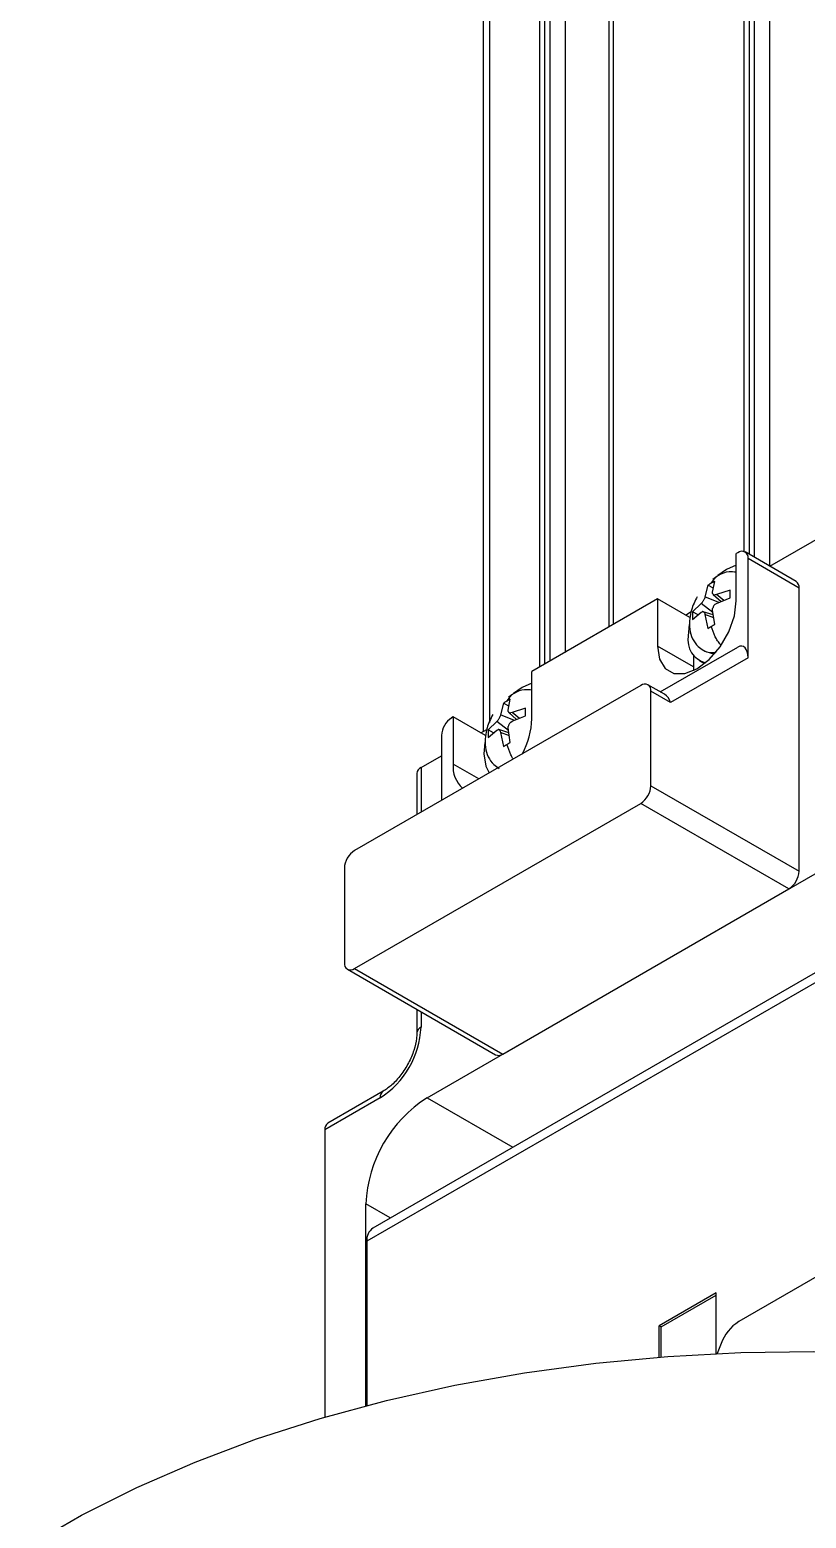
# Model space of a CAD drawing. Header units: millimetres. Extents: x 1258 to 2922, y -135 to 1239.
# Drawn here: x 1749.6 to 1776.5, y 759.9 to 811.4 of the extents above; entities that cross this region are included whole.
import ezdxf

# ---------------------------------------------------------------- set-up
doc = ezdxf.new("R2010")
doc.units = ezdxf.units.MM
doc.header["$LTSCALE"] = 6

msp = doc.modelspace()

# ---------------------------------------------------------------- linework, layer by layer
at = {"color": 7, "linetype": 'Continuous', "lineweight": 25}
for p, q in [((1775.189, 852.763), (1775.189, 792.801)), ((1774.305, 852.253), (1774.305, 793.306)), ((1774.481, 852.355), (1774.481, 793.21)), ((1774.658, 852.457), (1774.658, 793.108)), ((1769.779, 849.64), (1769.779, 790.775)), ((1769.634, 849.103), (1769.634, 790.691)), ((1767.587, 848.375), (1767.587, 789.51)), ((1768.118, 848.681), (1768.118, 789.816)), ((1767.234, 848.171), (1767.234, 789.305)), ((1767.41, 848.273), (1767.41, 789.407)), ((1765.282, 847.044), (1765.282, 787.069)), ((1775.2, 792.795), (1778.689, 794.809)), ((1774.093, 793.265), (1774.04, 793.234)), ((1776.11, 792.269), (1774.343, 793.29)), ((1774.04, 791.601), (1774.04, 793.234)), ((1774.446, 789.626), (1774.446, 793.061)), ((1776.214, 792.04), (1774.446, 793.061)), ((1773.22, 791.893), (1773.293, 792.273)), ((1773.369, 792.437), (1773.233, 792.341)), ((1772.956, 791.74), (1772.947, 791.693)), ((1773.061, 792.139), (1772.956, 791.74)), ((1773.247, 792.031), (1773.061, 792.139)), ((1773.223, 791.853), (1773.22, 791.893)), ((1773.241, 791.821), (1773.513, 791.574)), ((1773.353, 791.816), (1773.311, 791.803)), ((1773.824, 791.967), (1773.353, 791.816)), ((1773.353, 791.511), (1773.824, 791.698)), ((1773.824, 791.698), (1773.824, 791.967)), ((1776.214, 782.242), (1776.214, 792.04)), ((1771.317, 791.663), (1766.968, 789.152)), ((1771.317, 791.663), (1771.317, 790.03)), ((1772.436, 791.017), (1771.317, 791.663)), ((1772.278, 791.108), (1772.478, 791.224)), ((1772.823, 791.51), (1772.53, 791.22)), ((1772.53, 791.22), (1772.53, 790.951)), ((1772.717, 791.113), (1772.53, 791.22)), ((1772.53, 790.951), (1772.823, 791.205)), ((1772.859, 791.541), (1772.823, 791.51)), ((1772.823, 791.205), (1772.859, 791.222)), ((1773.245, 791.111), (1772.895, 791.223)), ((1773.22, 791.28), (1773.223, 791.331)), ((1773.293, 790.779), (1773.22, 791.28)), ((1773.311, 791.483), (1773.353, 791.511)), ((1772.416, 790.776), (1772.378, 790.39)), ((1772.947, 791.171), (1772.956, 791.128)), ((1772.956, 791.128), (1773.061, 790.645)), ((1772.555, 789.315), (1771.317, 790.03)), ((1771.41, 788.45), (1774.093, 789.999)), ((1772.555, 789.728), (1772.555, 789.315)), ((1772.912, 789.88), (1772.954, 789.856)), ((1766.968, 787.519), (1766.968, 789.152)), ((1774.446, 789.626), (1771.764, 788.077)), ((1772.555, 789.315), (1772.56, 789.181)), ((1772.766, 789.531), (1772.945, 789.428)), ((1770.734, 788.672), (1760.834, 782.957)), ((1771.557, 788.365), (1770.984, 788.696)), ((1766.149, 787.811), (1766.222, 788.191)), ((1766.298, 788.355), (1766.162, 788.259)), ((1771.087, 785.201), (1771.087, 788.467)), ((1771.764, 788.077), (1771.087, 788.467)), ((1764.246, 787.581), (1764.193, 787.55)), ((1764.246, 787.581), (1764.246, 785.948)), ((1765.365, 786.935), (1764.246, 787.581)), ((1765.885, 787.658), (1765.875, 787.611)), ((1765.99, 788.057), (1765.885, 787.658)), ((1766.176, 787.949), (1765.99, 788.057)), ((1766.152, 787.771), (1766.149, 787.811)), ((1766.17, 787.739), (1766.441, 787.492)), ((1766.282, 787.734), (1766.24, 787.721)), ((1766.753, 787.885), (1766.282, 787.734)), ((1766.282, 787.429), (1766.753, 787.616)), ((1766.753, 787.616), (1766.753, 787.885)), ((1765.207, 787.026), (1765.407, 787.142)), ((1765.752, 787.428), (1765.459, 787.138)), ((1765.459, 787.138), (1765.459, 786.869)), ((1765.645, 787.031), (1765.459, 787.138)), ((1765.459, 786.869), (1765.752, 787.123)), ((1765.788, 787.459), (1765.752, 787.428)), ((1765.752, 787.123), (1765.788, 787.14)), ((1766.174, 787.029), (1765.824, 787.141)), ((1765.875, 787.089), (1765.885, 787.046)), ((1766.149, 787.198), (1766.152, 787.249)), ((1766.222, 786.697), (1766.149, 787.198)), ((1766.24, 787.401), (1766.282, 787.429)), ((1763.84, 786.938), (1763.84, 784.692)), ((1765.345, 786.694), (1765.307, 786.308)), ((1765.885, 787.046), (1765.99, 786.563)), ((1763.132, 785.828), (1763.84, 786.236)), ((1762.986, 785.624), (1762.986, 784.199)), ((1765.484, 785.646), (1765.484, 785.641)), ((1771.087, 785.201), (1776.214, 782.242)), ((1760.834, 778.874), (1770.734, 784.589)), ((1775.86, 781.629), (1770.734, 784.589)), ((1763.345, 774.404), (1778.477, 783.14)), ((1760.481, 782.344), (1760.481, 779.078)), ((1765.961, 775.915), (1775.86, 781.629)), ((1777.941, 779.403), (1761.466, 769.892)), ((1760.584, 778.849), (1765.711, 775.89)), ((1760.834, 778.874), (1765.961, 775.915)), ((1777.734, 778.945), (1761.259, 769.434)), ((1762.986, 777.463), (1762.986, 776.642)), ((1761.718, 774.397), (1759.809, 773.295)), ((1761.822, 774.626), (1759.913, 773.524)), ((1759.809, 773.295), (1759.809, 763.352)), ((1761.223, 763.743), (1761.223, 770.73)), ((1761.259, 769.434), (1761.259, 763.753)), ((1777.893, 768.83), (1774.125, 766.655)), ((1773.35, 767.654), (1771.37, 766.511)), ((1771.441, 766.47), (1773.35, 767.573)), ((1773.35, 765.553), (1773.35, 767.654)), ((1771.37, 765.429), (1771.37, 766.511)), ((1771.441, 766.47), (1771.37, 766.511)), ((1771.441, 765.435), (1771.441, 766.47)), ((1773.513, 765.893), (1773.381, 765.554))]:
    msp.add_line(p, q, dxfattribs=at)
at = {"color": 8, "linetype": 'Continuous', "lineweight": 25}
for p, q in [((1765.501, 847.171), (1765.501, 787.391)), ((1773.439, 791.545), (1772.956, 791.74)), ((1773.612, 791.614), (1773.353, 791.816)), ((1773.233, 791.189), (1772.823, 791.51)), ((1773.26, 791.005), (1772.956, 791.128)), ((1771.411, 788.45), (1774.093, 789.999)), ((1766.368, 787.463), (1765.885, 787.658)), ((1766.541, 787.532), (1766.282, 787.734)), ((1766.162, 787.107), (1765.752, 787.428)), ((1766.189, 786.923), (1765.885, 787.046)), ((1763.132, 785.828), (1763.132, 784.283)), ((1765.131, 785.437), (1764.246, 785.948)), ((1763.132, 777.378), (1763.132, 776.846)), ((1763.345, 774.404), (1766.313, 772.69)), ((1762.07, 770.241), (1761.223, 770.73))]:
    msp.add_line(p, q, dxfattribs=at)
at = {"color": 7, "linetype": 'Continuous', "lineweight": 25, "flags": 128}
for points in [[(1774.04, 792.83), (1773.704, 792.686), (1773.4, 792.47)], [(1773.306, 792.386), (1773.294, 792.375), (1773.243, 792.325)], [(1771.317, 790.03), (1771.384, 789.582), (1771.577, 789.256), (1771.878, 789.082), (1772.258, 789.078), (1772.678, 789.244), (1773.099, 789.563), (1773.478, 790.006), (1773.78, 790.527), (1773.973, 791.077), (1774.04, 791.601)], [(1772.954, 789.856), (1773.173, 789.788), (1773.312, 789.791)], [(1766.968, 788.748), (1766.633, 788.604), (1766.329, 788.388)], [(1766.235, 788.304), (1766.223, 788.293), (1766.188, 788.259)], [(1765.307, 786.308), (1765.372, 785.872), (1765.486, 785.642)], [(1749.596, 758.924), (1751.385, 759.957), (1753.295, 760.916), (1755.314, 761.796), (1757.435, 762.594), (1759.646, 763.304), (1761.937, 763.925), (1764.297, 764.452), (1766.715, 764.884), (1769.179, 765.218), (1771.677, 765.452), (1774.197, 765.586), (1776.727, 765.619), (1779.255, 765.551), (1781.769, 765.382), (1784.256, 765.112), (1786.705, 764.744), (1789.104, 764.279), (1791.441, 763.718), (1793.706, 763.066), (1795.886, 762.325), (1797.973, 761.498), (1799.955, 760.59), (1801.823, 759.604)]]:
    msp.add_lwpolyline(points, dxfattribs=at)
at = {"color": 7, "linetype": 'Continuous', "lineweight": 25}
for centre, radius, start, end in [((1774.231, 793.096), 0.218, 350.786, 129.2033), ((1775.969, 792.067), 0.246, 353.7012, 54.9867), ((1773.181, 790.245), 0.816, 169.804, 255.5597), ((1770.872, 788.502), 0.218, 350.786, 129.2033), ((1764.607, 786.903), 0.768, 122.6055, 177.3945), ((1764.182, 787.622), 2.789, 331.9145, 357.8802), ((1763.236, 785.599), 0.251, 114.3747, 174.3052), ((1765.208, 785.845), 0.968, 173.8801, 228.9319), ((1770.32, 785.236), 0.768, 302.6055, 357.3945), ((1761.248, 782.309), 0.768, 122.6055, 177.3945), ((1775.446, 782.277), 0.768, 302.6055, 357.3945), ((1760.696, 779.043), 0.218, 170.786, 309.2033), ((1760.062, 776.986), 3.074, 302.6055, 357.3945), ((1765.814, 776.119), 0.251, 245.6929, 305.6176), ((1765.829, 770.52), 4.61, 122.6055, 177.3945), ((1760.047, 773.325), 0.24, 124.0564, 187.2558), ((1761.749, 769.488), 0.493, 125.0137, 186.2984), ((1774.953, 765.362), 1.535, 122.638, 159.7729)]:
    msp.add_arc(centre, radius, start, end, dxfattribs=at)
at = {"color": 8, "linetype": 'Continuous', "lineweight": 25}
for centre, radius, start, end in [((1773.198, 790.422), 0.613, 242.2085, 283.6404), ((1763.225, 776.625), 0.24, 112.7271, 176.0622), ((1761.956, 774.427), 0.24, 124.0039, 187.2611)]:
    msp.add_arc(centre, radius, start, end, dxfattribs=at)
at = {"color": 7, "linetype": 'Continuous', "lineweight": 25}
for centre, major_axis, ratio, start_param, end_param in [((1774.093, 789.421), (0.163, 0.607), 0.517638, 5.189971, 6.760767), ((1771.411, 787.873), (0, 0.533), 0.717434, 5.10499, 5.890469)]:
    msp.add_ellipse(centre, major_axis=major_axis, ratio=ratio, start_param=start_param, end_param=end_param, dxfattribs=at)
for points, knots in [([(1773.173, 792.209), (1773.152, 792.196), (1773.113, 792.173), (1773.077, 792.149), (1773.061, 792.139)], [0, 0, 0, 0, 0.559869, 1, 1, 1, 1]), ([(1773.368, 792.439), (1773.35, 792.428), (1773.267, 792.377), (1773.214, 792.283), (1773.173, 792.209)], [0, 0, 0, 0, 0.217327, 1, 1, 1, 1]), ([(1773.293, 792.273), (1773.27, 792.261), (1773.229, 792.241), (1773.19, 792.219), (1773.173, 792.209)], [0, 0, 0, 0, 0.560075, 1, 1, 1, 1]), ([(1774.04, 792.59), (1773.956, 792.597), (1773.746, 792.615), (1773.517, 792.544), (1773.387, 792.45), (1773.369, 792.437)], [0, 0, 0, 0, 0.362506, 0.911635, 1, 1, 1, 1]), ([(1772.687, 791.742), (1772.613, 791.59), (1772.493, 791.347), (1772.416, 790.955), (1772.414, 790.61), (1772.511, 790.281), (1772.682, 790.034), (1772.846, 789.924), (1772.912, 789.88)], [0, 0, 0, 0, 0.225449, 0.362472, 0.544562, 0.721176, 0.888899, 1, 1, 1, 1]), ([(1773.223, 791.853), (1773.227, 791.844), (1773.234, 791.826), (1773.254, 791.809), (1773.279, 791.8), (1773.301, 791.802), (1773.311, 791.803)], [0, 0, 0, 0, 0.250273, 0.5, 0.749727, 1, 1, 1, 1]), ([(1772.859, 791.541), (1772.868, 791.552), (1772.887, 791.574), (1772.912, 791.612), (1772.933, 791.653), (1772.942, 791.68), (1772.947, 791.693)], [0, 0, 0, 0, 0.2502728, 0.5, 0.7497272, 1, 1, 1, 1]), ([(1772.947, 791.171), (1772.942, 791.181), (1772.933, 791.2), (1772.912, 791.217), (1772.887, 791.226), (1772.868, 791.223), (1772.859, 791.222)], [0, 0, 0, 0, 0.2502728, 0.5, 0.7497272, 1, 1, 1, 1]), ([(1773.311, 791.483), (1773.301, 791.473), (1773.279, 791.453), (1773.254, 791.415), (1773.234, 791.373), (1773.227, 791.345), (1773.223, 791.331)], [0, 0, 0, 0, 0.250273, 0.5, 0.749727, 1, 1, 1, 1]), ([(1773.061, 790.645), (1773.081, 790.658), (1773.118, 790.681), (1773.156, 790.704), (1773.173, 790.714)], [0, 0, 0, 0, 0.560075, 1, 1, 1, 1]), ([(1773.173, 790.714), (1773.195, 790.726), (1773.234, 790.748), (1773.275, 790.77), (1773.293, 790.779)], [0, 0, 0, 0, 0.559869, 1, 1, 1, 1]), ([(1766.102, 788.127), (1766.08, 788.114), (1766.042, 788.091), (1766.006, 788.067), (1765.99, 788.057)], [0, 0, 0, 0, 0.559869, 1, 1, 1, 1]), ([(1766.297, 788.357), (1766.279, 788.346), (1766.196, 788.295), (1766.143, 788.201), (1766.102, 788.127)], [0, 0, 0, 0, 0.217327, 1, 1, 1, 1]), ([(1766.222, 788.191), (1766.199, 788.179), (1766.158, 788.159), (1766.119, 788.137), (1766.102, 788.127)], [0, 0, 0, 0, 0.560075, 1, 1, 1, 1]), ([(1766.968, 788.508), (1766.885, 788.515), (1766.675, 788.533), (1766.446, 788.462), (1766.316, 788.368), (1766.298, 788.355)], [0, 0, 0, 0, 0.362506, 0.911635, 1, 1, 1, 1]), ([(1765.616, 787.66), (1765.541, 787.508), (1765.422, 787.265), (1765.345, 786.873), (1765.343, 786.528), (1765.44, 786.199), (1765.61, 785.952), (1765.775, 785.842), (1765.841, 785.798)], [0, 0, 0, 0, 0.225449, 0.362472, 0.544562, 0.721176, 0.888899, 1, 1, 1, 1]), ([(1765.788, 787.459), (1765.797, 787.47), (1765.816, 787.491), (1765.841, 787.53), (1765.862, 787.571), (1765.871, 787.598), (1765.875, 787.611)], [0, 0, 0, 0, 0.2502728, 0.5, 0.7497272, 1, 1, 1, 1]), ([(1766.152, 787.771), (1766.156, 787.762), (1766.163, 787.744), (1766.183, 787.727), (1766.208, 787.718), (1766.229, 787.72), (1766.24, 787.721)], [0, 0, 0, 0, 0.250273, 0.5, 0.749727, 1, 1, 1, 1]), ([(1765.875, 787.089), (1765.871, 787.099), (1765.862, 787.118), (1765.841, 787.135), (1765.816, 787.144), (1765.797, 787.141), (1765.788, 787.14)], [0, 0, 0, 0, 0.2502728, 0.5, 0.7497272, 1, 1, 1, 1]), ([(1766.24, 787.401), (1766.229, 787.391), (1766.208, 787.371), (1766.183, 787.333), (1766.163, 787.291), (1766.156, 787.263), (1766.152, 787.249)], [0, 0, 0, 0, 0.250273, 0.5, 0.749727, 1, 1, 1, 1]), ([(1765.99, 786.563), (1766.01, 786.576), (1766.047, 786.599), (1766.085, 786.622), (1766.102, 786.632)], [0, 0, 0, 0, 0.560075, 1, 1, 1, 1]), ([(1766.102, 786.632), (1766.124, 786.644), (1766.163, 786.666), (1766.204, 786.688), (1766.222, 786.697)], [0, 0, 0, 0, 0.559869, 1, 1, 1, 1]), ([(1762.986, 776.642), (1762.984, 776.581), (1762.977, 776.4), (1762.896, 776.042), (1762.71, 775.599), (1762.445, 775.183), (1762.132, 774.834), (1761.924, 774.694), (1761.822, 774.626)], [0, 0, 0, 0, 0.092132, 0.271223, 0.45386, 0.63865, 0.822861, 1, 1, 1, 1])]:
    msp.add_open_spline(points, degree=3, knots=knots, dxfattribs=at)
at = {"color": 8, "linetype": 'Continuous', "lineweight": 25}
for points, knots in [([(1773.501, 790.077), (1773.464, 790.119), (1773.391, 790.202), (1773.278, 790.423), (1773.216, 790.594), (1773.173, 790.714)], [0, 0, 0, 0, 0.235531, 0.4627997, 1, 1, 1, 1]), ([(1766.324, 786.126), (1766.324, 786.126), (1766.29, 786.168), (1766.21, 786.345), (1766.147, 786.513), (1766.102, 786.632)], [0, 0, 0, 0, 0.000786, 0.297842, 1, 1, 1, 1])]:
    msp.add_open_spline(points, degree=3, knots=knots, dxfattribs=at)

doc.saveas('drawing.dxf')
